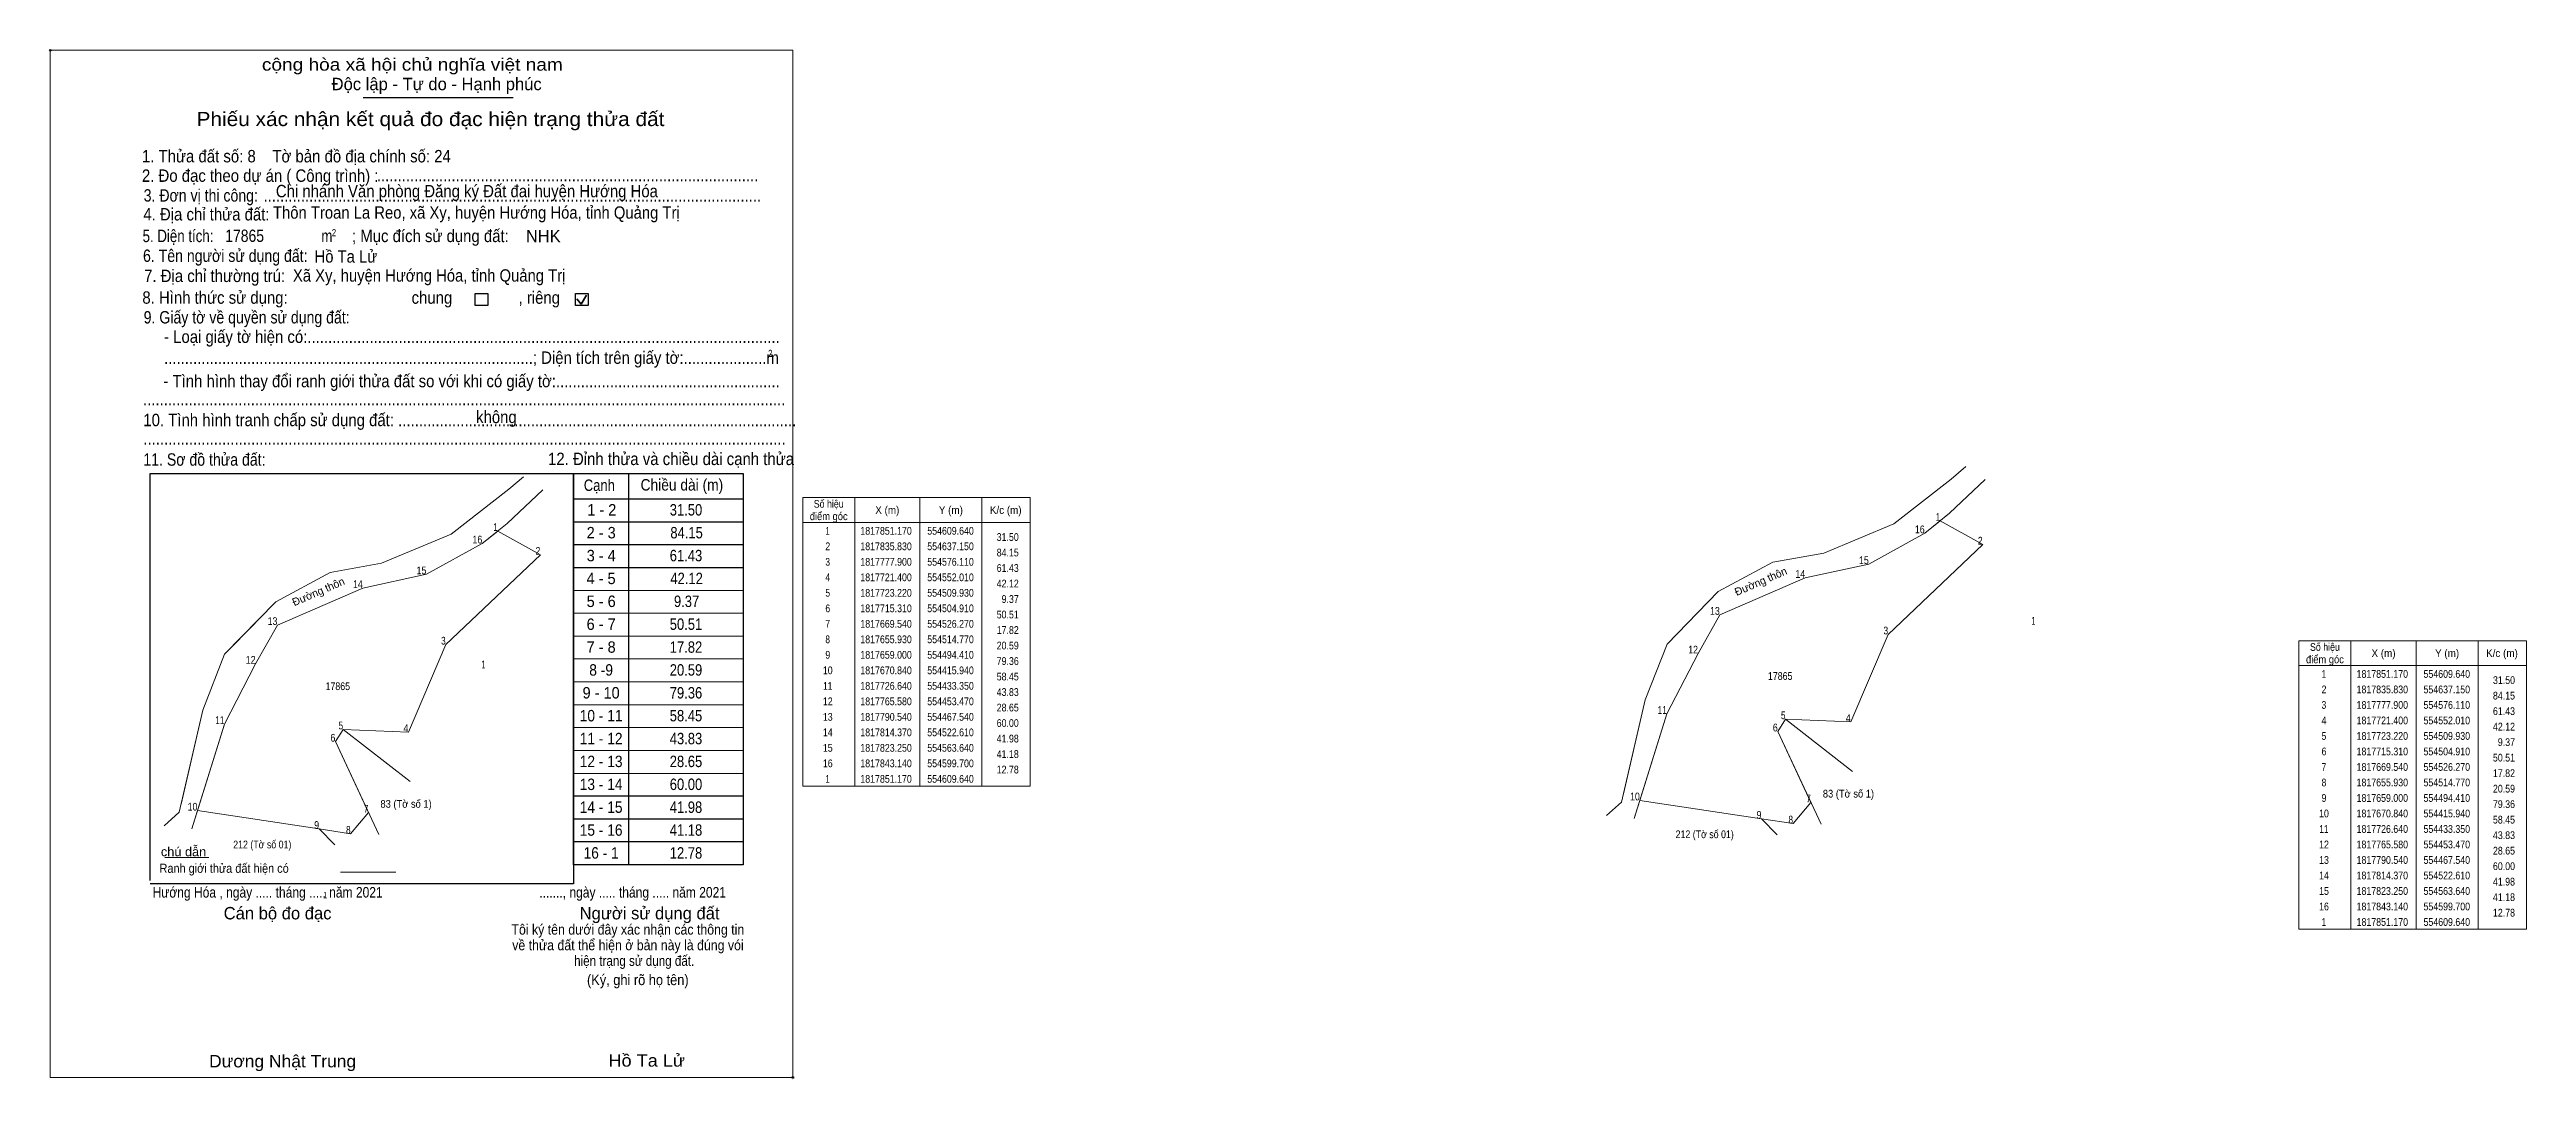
# Model space of a CAD drawing. Header units: metres. Extents: x 553390 to 554988, y 1817491 to 1818155.
import ezdxf
from ezdxf.enums import TextEntityAlignment as Align

# ---------------------------------------------------------------- set-up
doc = ezdxf.new("R2010")
doc.units = ezdxf.units.M
doc.header["$LTSCALE"] = 2
doc.header["$PDMODE"] = 32
doc.header["$PDSIZE"] = 1
for name, color, linetype, lineweight in [('1', 7, 'Continuous', 13), ('10', 7, 'Continuous', 13), ('17', 7, 'Continuous', 13), ('2', 7, 'Continuous', 25), ('30', 7, 'Continuous', 25), ('6', 7, 'Continuous', 13), ('63', 7, 'Continuous', 13)]:
    doc.layers.add(name, color=color, linetype=linetype, lineweight=lineweight)

msp = doc.modelspace()

# ---------------------------------------------------------------- linework, layer by layer
at = {"layer": '1'}
for points in [[(554609.64, 1817851.17), (554637.15, 1817835.83), (554576.11, 1817777.9), (554552.01, 1817721.4), (554509.93, 1817723.22), (554504.91, 1817715.31), (554526.27, 1817669.54), (554514.77, 1817655.93), (554494.41, 1817659), (554415.94, 1817670.84), (554433.35, 1817726.64), (554453.47, 1817765.58), (554467.54, 1817790.54), (554522.61, 1817814.37), (554563.64, 1817823.25), (554599.7, 1817843.14)], [(553679.11, 1817844.58), (553706.62, 1817829.24), (553645.58, 1817771.31), (553621.48, 1817714.81), (553579.4, 1817716.63), (553574.38, 1817708.72), (553595.74, 1817662.95), (553584.24, 1817649.34), (553563.88, 1817652.41), (553485.41, 1817664.25), (553502.82, 1817720.05), (553522.94, 1817758.99), (553537.01, 1817783.95), (553592.08, 1817807.78), (553633.11, 1817816.66), (553669.17, 1817836.55)]]:
    msp.add_lwpolyline(points, close=True, dxfattribs=at)
at = {"layer": '10'}
for p, q in [((553481.73, 1817652.46), (553485.41, 1817664.25)), ((554412.26, 1817659.05), (554415.94, 1817670.84)), ((554494.41, 1817659), (554504.49, 1817648.7)), ((553563.88, 1817652.41), (553573.96, 1817642.11))]:
    msp.add_line(p, q, dxfattribs=at)
for points in [[(554415.94, 1817670.84), (554433.35, 1817726.64), (554453.47, 1817765.58), (554467.54, 1817790.54), (554522.61, 1817814.37), (554563.64, 1817823.25), (554599.7, 1817843.14), (554609.64, 1817851.17)], [(554609.64, 1817851.17), (554637.15, 1817835.83), (554576.11, 1817777.9), (554552.01, 1817721.4), (554509.93, 1817723.22), (554504.91, 1817715.31), (554532.87, 1817655.39)], [(553485.41, 1817664.25), (553502.82, 1817720.05), (553522.94, 1817758.99), (553537.01, 1817783.95), (553592.08, 1817807.78), (553633.11, 1817816.66), (553669.17, 1817836.55), (553679.11, 1817844.58)], [(553679.11, 1817844.58), (553706.62, 1817829.24), (553645.58, 1817771.31), (553621.48, 1817714.81), (553579.4, 1817716.63), (553574.38, 1817708.72), (553602.34, 1817648.8)], [(553474.88, 1817668.46), (553488.85, 1817729.09), (553502.95, 1817765.05), (553522.58, 1817785.16)], [(554405.41, 1817675.05), (554419.38, 1817735.68), (554433.48, 1817771.64), (554453.11, 1817791.75)], [(553595.74, 1817662.95), (553584.24, 1817649.34), (553563.88, 1817652.41), (553485.41, 1817664.25)], [(554526.27, 1817669.54), (554514.77, 1817655.93), (554494.41, 1817659), (554415.94, 1817670.84)]]:
    msp.add_lwpolyline(points, dxfattribs=at)
at = {"layer": '17'}
msp.add_line((553464.46, 1817634.06), (553492.7, 1817634.06), dxfattribs=at)
at = {"layer": '2'}
for p, q in [((553592.26, 1818124.25), (553689.13, 1818124.25)), ((553454.9, 1817881.75), (553728.03, 1817881.75)), ((553454.9, 1817619.23), (553454.9, 1817881.75)), ((553728.03, 1817617.08), (553454.9, 1817617.08))]:
    msp.add_line(p, q, dxfattribs=at)
at = {"layer": '2', "lineweight": 35}
for p, q in [((553730.26, 1817994.4), (553732.98, 1817990.86)), ((553732.98, 1817990.86), (553736.3, 1817996.79))]:
    msp.add_line(p, q, dxfattribs=at)
at = {"layer": '2', "lineweight": 13}
msp.add_lwpolyline([(553390.49, 1818154.63), (553869.53, 1818154.63), (553869.53, 1817492.07), (553390.49, 1817492.07)], close=True, dxfattribs=at)
at = {"layer": '2'}
for points in [[(553664.59, 1817997.82), (553672.81, 1817997.82), (553672.81, 1817990.14), (553664.59, 1817990.14)], [(553729.31, 1817997.82), (553737.54, 1817997.82), (553737.54, 1817990.14), (553729.31, 1817990.14)]]:
    msp.add_lwpolyline(points, close=True, dxfattribs=at)
for p in [(553390.49, 1818154.63), (553869.52, 1817492.07)]:
    msp.add_point(p, dxfattribs=at)
at = {"layer": '30'}
for p, q in [((553728.03, 1817629.25), (553728.03, 1817881.76)), ((553728.03, 1817881.76), (553837.45, 1817881.76)), ((553763.44, 1817881.76), (553763.44, 1817629.25)), ((553837.45, 1817881.76), (553837.45, 1817629.25)), ((553728.03, 1817865.3), (553837.45, 1817865.3)), ((553728.03, 1817850.55), (553837.45, 1817850.55)), ((553728.03, 1817835.8), (553837.45, 1817835.8)), ((553728.03, 1817821.04), (553837.45, 1817821.04)), ((553837.45, 1817673.51), (553728.03, 1817673.51)), ((553837.45, 1817658.75), (553728.03, 1817658.75)), ((553837.45, 1817644), (553728.03, 1817644)), ((553837.45, 1817629.25), (553728.03, 1817629.25))]:
    msp.add_line(p, q, dxfattribs=at)
at = {"layer": '30', "lineweight": 13}
for p, q in [((553728.03, 1817806.29), (553837.45, 1817806.29)), ((553728.03, 1817791.54), (553837.45, 1817791.54)), ((553728.03, 1817776.79), (553837.45, 1817776.79)), ((553728.03, 1817762.03), (553837.45, 1817762.03)), ((553728.03, 1817747.28), (553837.45, 1817747.28)), ((553728.03, 1817732.53), (553837.45, 1817732.53)), ((553728.03, 1817717.77), (553837.45, 1817717.77)), ((553728.03, 1817703.02), (553837.45, 1817703.02)), ((553728.03, 1817688.27), (553837.45, 1817688.27)), ((553728.03, 1817673.5), (553837.45, 1817673.5)), ((553728.03, 1817658.75), (553837.45, 1817658.75)), ((553728.03, 1817644), (553837.45, 1817644))]:
    msp.add_line(p, q, dxfattribs=at)
at = {"layer": '6'}
msp.add_line((553577.7, 1817624.54), (553613.4, 1817624.54), dxfattribs=at)
at = {"layer": '63', "lineweight": 25}
msp.add_line((553728.04, 1817881.76), (553728.04, 1817617.09), dxfattribs=at)
at = {"layer": '63'}
for p, q in [((553909.46, 1817866.1), (553909.46, 1817680.1)), ((553951.46, 1817866.1), (553951.46, 1817680.1)), ((553991.46, 1817866.1), (553991.46, 1817680.1)), ((553875.86, 1817850.1), (554022.66, 1817850.1)), ((554874.73, 1817773.79), (554874.73, 1817587.79)), ((554916.73, 1817773.79), (554916.73, 1817587.79)), ((554956.73, 1817773.79), (554956.73, 1817587.79)), ((554841.13, 1817757.79), (554987.93, 1817757.79)), ((554509.93, 1817723.22), (554553.1, 1817689.53)), ((553579.4, 1817716.63), (553622.57, 1817682.94))]:
    msp.add_line(p, q, dxfattribs=at)
for points in [[(554394.49, 1817661.04), (554404.18, 1817669.72), (554419.38, 1817735.68), (554433.48, 1817771.64), (554466.58, 1817805.54), (554501.64, 1817824.44), (554534.66, 1817830.34), (554579.71, 1817849.2), (554616.8, 1817878.09), (554626.29, 1817886.21)], [(553463.96, 1817654.45), (553473.65, 1817663.13), (553488.85, 1817729.09), (553502.95, 1817765.05), (553536.05, 1817798.95), (553571.11, 1817817.85), (553604.13, 1817823.75), (553649.18, 1817842.61), (553686.27, 1817871.5), (553695.76, 1817879.62)], [(553708.19, 1817871.19), (553685.21, 1817849.51), (553669.17, 1817836.55), (553633.11, 1817816.66), (553592.08, 1817807.78), (553537.01, 1817783.95), (553522.94, 1817758.99), (553502.82, 1817720.05), (553481.73, 1817652.46)], [(554638.72, 1817877.78), (554615.74, 1817856.1), (554599.7, 1817843.14), (554563.64, 1817823.25), (554522.61, 1817814.37), (554467.54, 1817790.54), (554453.47, 1817765.58), (554433.35, 1817726.64), (554412.26, 1817659.05)]]:
    msp.add_lwpolyline(points, dxfattribs=at)
for points in [[(553875.86, 1817866.1), (554022.66, 1817866.1), (554022.66, 1817680.1), (553875.86, 1817680.1)], [(554841.13, 1817773.79), (554987.93, 1817773.79), (554987.93, 1817587.79), (554841.13, 1817587.79)]]:
    msp.add_lwpolyline(points, close=True, dxfattribs=at)

# ---------------------------------------------------------------- texts
at = {"layer": '1'}
for s, height, width, p in [('17865', 5, 0.85, (554506.485, 1817748.55)), ('17865', 5, 0.85, (553575.955, 1817741.96)), ('212 (Tờ số 01)', 5, 0.85, (553527.255, 1817639.87)), ('212 (Tờ số 01)', 5, 0.85, (554457.785, 1817646.46)), ('1', 4.225, 0.7, (553567.83, 1817607.6))]:
    msp.add_text(s, height=height, dxfattribs=dict(at, width=width)).set_placement(p, align=Align.CENTER)
at = {"layer": '10'}
for s, height, width, p in [('1 - 2', 7.377, 0.95, (553746.265, 1817854.56)), ('31.50', 7.37, 0.85, (553800.58, 1817854.56)), ('3 - 4', 7.377, 0.95, (553745.925, 1817825.05)), ('2 - 3', 7.377, 0.95, (553745.88, 1817839.81)), ('61.43', 7.37, 0.85, (553800.585, 1817825.05)), ('84.15', 7.37, 0.85, (553800.975, 1817839.81)), ('4 - 5', 7.377, 0.95, (553745.8, 1817810.31)), ('42.12', 7.37, 0.85, (553800.98, 1817810.31)), ('5 - 6', 7.377, 0.95, (553745.885, 1817795.55)), ('9.37', 7.37, 0.85, (553800.975, 1817795.55)), ('6 - 7', 7.377, 0.95, (553745.85, 1817780.8)), ('50.51', 7.37, 0.85, (553800.585, 1817780.8)), ('7 - 8', 7.37, 0.95, (553745.84, 1817766.04)), ('17.82', 7.37, 0.85, (553800.59, 1817766.04)), ('8 -9', 7.37, 0.9, (553745.84, 1817751.29)), ('20.59', 7.37, 0.85, (553800.59, 1817751.29)), ('9 - 10', 7.37, 0.95, (553745.84, 1817736.54)), ('79.36', 7.37, 0.85, (553800.585, 1817736.54)), ('10 - 11', 7.37, 0.9, (553745.835, 1817721.78)), ('58.45', 7.37, 0.85, (553800.585, 1817721.78)), ('11 - 12', 7.37, 0.9, (553745.84, 1817707.03)), ('43.83', 7.37, 0.85, (553800.585, 1817707.03)), ('12 - 13', 7.37, 0.9, (553745.845, 1817692.28)), ('28.65', 7.37, 0.85, (553800.585, 1817692.28)), ('13 - 14', 7.37, 0.9, (553745.84, 1817677.51)), ('60.00', 7.37, 0.85, (553800.59, 1817677.51)), ('14 - 15', 7.37, 0.9, (553745.845, 1817662.76)), ('41.98', 7.37, 0.85, (553800.595, 1817662.76)), ('15 - 16', 7.37, 0.9, (553745.84, 1817648.01)), ('41.18', 7.37, 0.85, (553800.595, 1817648.01)), ('16 - 1', 7.37, 0.9, (553745.845, 1817633.26)), ('12.78', 7.37, 0.85, (553800.595, 1817633.26))]:
    msp.add_text(s, height=height, dxfattribs=dict(at, width=width)).set_placement(p, align=Align.CENTER)
for p in [(553485.415, 1817664.25), (553485.415, 1817664.25), (554415.945, 1817670.84), (554415.945, 1817670.84)]:
    msp.add_text('D', height=0.01, dxfattribs=at).set_placement(p, align=Align.CENTER)
at = {"layer": '2'}
for s, height, width, p in [('cộng hòa xã hội chủ nghĩa việt nam', 7.995, 1.15, (553526.99, 1818141.51)), ('1. Thửa đất số: 8    Tờ bản đồ địa chính số: 24', 8.01, 0.9, (553449.6, 1818082.35)), ('2. Đo đạc theo dự án ( Công trình) : ', 8.001, 0.9, (553449.6, 1818069.8)), ('3. Đơn vị thi công:', 8.001, 0.85, (553450.73, 1818057.05)), ('........................................................................................................................', 8.001, 0.9, (553528.02, 1818057.05)), ('Chi nhánh Văn phòng Đăng ký Đất đai huyện Hướng Hóa', 7.994, 0.9, (553536.01, 1818059.84)), ('............................................................................................', 8.001, 0.9, (553601.13, 1818070.08)), ('4. Địa chỉ thửa đất:', 8.001, 0.9, (553450.51, 1818044.88)), ('Thôn Troan La Reo, xã Xy, huyện Hướng Hóa, tỉnh Quảng Trị', 7.943, 0.9, (553534.13, 1818046.05)), ('5. Diện tích:', 8.001, 0.8, (553450.03, 1818030.92)), ('6. Tên người sử dụng đất:', 8.001, 0.85, (553450.3, 1818018.15)), ('17865', 7.94, 0.85, (553503.29, 1818031.04)), ('Hồ Ta Lử', 7.94, 0.9, (553560.96, 1818017.71)), ('m', 7.995, 0.8, (553565.34, 1818030.92)), ('2', 4.568, 0.8, (553572.14, 1818034.75)), ('; Mục đích sử dụng đất:', 7.995, 0.9, (553585.13, 1818030.92)), ('7. Địa chỉ thường trú:', 8.001, 0.9, (553451.01, 1818005.18)), ('Xã Xy, huyện Hướng Hóa, tỉnh Quảng Trị', 7.943, 0.9, (553547, 1818005.45)), ('8. Hình thức sử dụng:', 8.001, 0.9, (553449.88, 1817991.16)), ('chung                , riêng', 7.995, 0.9, (553623.57, 1817991.16)), ('9. Giấy tờ về quyền sử dụng đất:', 8.001, 0.85, (553450.73, 1817978.45)), ('     - Loại giấy tờ hiện có:..................................................................................................................', 7.995, 0.9, (553450.51, 1817965.92)), ('     .........................................................................................; Diện tích trên giấy tờ:....................m', 7.995, 0.9, (553450.51, 1817952.4)), ('2', 4.568, 0.8, (553853.63, 1817956.87)), ('     - Tình hình thay đổi ranh giới thửa đất so với khi có giấy tờ:......................................................', 7.995, 0.9, (553450.1, 1817937.31)), ('...........................................................................................................................................................', 7.995, 0.9, (553450.3, 1817925.72)), ('10. Tình hình tranh chấp sử dụng đất: ................................................................................................', 8.001, 0.9, (553450.51, 1817912.2)), ('không', 7.996, 0.9, (553665.17, 1817914.15)), ('...........................................................................................................................................................', 7.995, 0.9, (553450.51, 1817900.36)), ('11. Sơ đồ thửa đất:', 8.001, 0.85, (553450.51, 1817886.7)), ('12. Đỉnh thửa và chiều dài cạnh thửa', 8.011, 0.9, (553711.59, 1817887.11)), ('Hướng Hóa , ngày ..... tháng ..... năm 2021', 6.833, 0.85, (553456.47, 1817608.13)), ('......., ngày ..... tháng ..... năm 2021', 6.833, 0.85, (553705.95, 1817608.13)), ('(Ký, ghi rõ họ tên)', 6.854, 0.9, (553736.72, 1817551.66)), ('Dương Nhật Trung', 8.004, 1.05, (553492.92, 1817498.62)), ('Hồ Ta Lử', 7.94, 1.1, (553750.58, 1817499.09))]:
    msp.add_text(s, height=height, dxfattribs=dict(at, width=width)).set_placement(p)
for s, height, p in [('Độc lập - Tự do - Hạnh phúc', 7.995, (553571.98, 1818128.91)), ('NHK', 7.943, (553697.29, 1818030.87)), ('Cán bộ đo đạc', 7.996, (553502.33, 1817594.07)), ('Người sử dụng đất', 7.995, (553731.95, 1817594.07))]:
    msp.add_text(s, height=height, dxfattribs=at).set_placement(p)
for s, height, width, p in [('Phiếu xác nhận kết quả đo đạc hiện trạng thửa đất', 9.136, 1.1, (553635.76, 1818105.76)), ('Tôi ký tên dưới đây xác nhận các thông tin', 6.605, 0.9, (553763.07, 1817584.26)), ('về thửa đất thể hiện ở bản này là đúng vói', 6.605, 0.9, (553763.145, 1817574.16)), ('hiện trạng sử dụng đất.', 6.591, 0.85, (553767.165, 1817564.1))]:
    msp.add_text(s, height=height, dxfattribs=dict(at, width=width)).set_placement(p, align=Align.CENTER)
msp.add_text('.', height=2.285, dxfattribs=at).set_placement((553869.471, 1817490.82), align=Align.CENTER)
at = {"layer": '30'}
for s, width, p in [('Cạnh', 0.85, (553734.65, 1817870.43)), ('Chiều dài (m)', 0.9, (553771.3, 1817870.68))]:
    msp.add_text(s, height=7.377, dxfattribs=dict(at, width=width)).set_placement(p)
at = {"layer": '6'}
for s, width, p in [('chú dẫn', 1.05, (553461.82, 1817634.81)), ('Ranh giới thửa đất hiện có ', 0.9, (553460.94, 1817624.11))]:
    msp.add_text(s, height=5.854, dxfattribs=dict(at, width=width)).set_placement(p)
at = {"layer": '63'}
for s, width, p in [('Số hiệu', 0.85, (553892.655, 1817859.6)), ('điểm góc', 0.9, (553892.665, 1817851.6)), ('X (m)', 0.95, (553930.46, 1817855.6)), ('Y (m)', 0.95, (553971.46, 1817855.6)), ('K/c (m)', 0.95, (554006.865, 1817855.6)), (' 2', 0.85, (553891.26, 1817832.2)), (' 1', 0.75, (553891.26, 1817842.2)), ('1817851.170', 0.85, (553929.66, 1817842.2)), ('1817835.830', 0.85, (553929.66, 1817832.2)), ('554609.640', 0.85, (553971.255, 1817842.2)), ('554637.150', 0.85, (553971.255, 1817832.2)), (' 4', 0.85, (553891.26, 1817812.2)), (' 3', 0.8, (553891.265, 1817822.2)), ('1817777.900', 0.85, (553929.66, 1817822.2)), ('1817721.400', 0.85, (553929.66, 1817812.2)), ('554576.110', 0.85, (553971.255, 1817822.2)), ('554552.010', 0.85, (553971.255, 1817812.2)), (' 5', 0.8, (553891.265, 1817802.2)), ('1817723.220', 0.85, (553929.66, 1817802.2)), ('554509.930', 0.85, (553971.255, 1817802.2)), (' 6', 0.85, (553891.265, 1817792.2)), (' 7', 0.8, (553891.26, 1817782.2)), ('1817715.310', 0.85, (553929.66, 1817792.2)), ('1817669.540', 0.85, (553929.66, 1817782.2)), ('554504.910', 0.85, (553971.255, 1817792.2)), ('554526.270', 0.85, (553971.255, 1817782.2)), ('1', 0.65, (554669.89, 1817784.15)), (' 8', 0.8, (553891.26, 1817772.2)), ('1817655.930', 0.85, (553929.66, 1817772.2)), ('554514.770', 0.85, (553971.255, 1817772.2)), ('Số hiệu', 0.85, (554857.925, 1817767.29)), ('1', 0.65, (553669.9, 1817755.98)), (' 10', 0.85, (553891.255, 1817752.2)), (' 9', 0.85, (553891.26, 1817762.2)), ('1817659.000', 0.85, (553929.66, 1817762.2)), ('1817670.840', 0.85, (553929.66, 1817752.2)), ('554494.410', 0.85, (553971.255, 1817762.2)), ('554415.940', 0.85, (553971.255, 1817752.2)), ('điểm góc', 0.9, (554857.935, 1817759.29)), (' 1', 0.75, (554856.53, 1817749.89)), ('1817851.170', 0.85, (554894.93, 1817749.89)), ('X (m)', 0.95, (554895.73, 1817763.29)), ('554609.640', 0.85, (554936.525, 1817749.89)), ('Y (m)', 0.95, (554936.73, 1817763.29)), ('K/c (m)', 0.95, (554972.135, 1817763.29)), (' 12', 0.85, (553891.265, 1817732.2)), (' 11', 0.8, (553891.255, 1817742.2)), ('1817726.640', 0.85, (553929.66, 1817742.2)), ('1817765.580', 0.85, (553929.66, 1817732.2)), ('554433.350', 0.85, (553971.255, 1817742.2)), ('554453.470', 0.85, (553971.255, 1817732.2)), (' 2', 0.85, (554856.53, 1817739.89)), ('1817835.830', 0.85, (554894.93, 1817739.89)), ('554637.150', 0.85, (554936.525, 1817739.89)), (' 13', 0.85, (553891.26, 1817722.2)), ('1817790.540', 0.85, (553929.66, 1817722.2)), ('554467.540', 0.85, (553971.255, 1817722.2)), (' 4', 0.85, (554856.53, 1817719.89)), (' 3', 0.8, (554856.535, 1817729.89)), ('1817777.900', 0.85, (554894.93, 1817729.89)), ('1817721.400', 0.85, (554894.93, 1817719.89)), ('554576.110', 0.85, (554936.525, 1817729.89)), ('554552.010', 0.85, (554936.525, 1817719.89)), (' 14', 0.85, (553891.255, 1817712.2)), (' 15', 0.85, (553891.26, 1817702.2)), ('1817814.370', 0.85, (553929.66, 1817712.2)), ('1817823.250', 0.85, (553929.66, 1817702.2)), ('554522.610', 0.85, (553971.255, 1817712.2)), ('554563.640', 0.85, (553971.255, 1817702.2)), (' 5', 0.8, (554856.535, 1817709.89)), (' 6', 0.85, (554856.535, 1817699.89)), ('1817723.220', 0.85, (554894.93, 1817709.89)), ('1817715.310', 0.85, (554894.93, 1817699.89)), ('554509.930', 0.85, (554936.525, 1817709.89)), ('554504.910', 0.85, (554936.525, 1817699.89)), (' 16', 0.85, (553891.26, 1817692.2)), ('1817843.140', 0.85, (553929.66, 1817692.2)), ('554599.700', 0.85, (553971.255, 1817692.2)), (' 7', 0.8, (554856.53, 1817689.89)), ('1817669.540', 0.85, (554894.93, 1817689.89)), ('554526.270', 0.85, (554936.525, 1817689.89)), (' 1', 0.75, (553891.26, 1817682.2)), ('1817851.170', 0.85, (553929.66, 1817682.2)), ('554609.640', 0.85, (553971.255, 1817682.2)), ('83 (Tờ số 1)', 0.9, (554550.53, 1817672.66)), (' 9', 0.85, (554856.53, 1817669.89)), (' 8', 0.8, (554856.53, 1817679.89)), ('1817655.930', 0.85, (554894.93, 1817679.89)), ('1817659.000', 0.85, (554894.93, 1817669.89)), ('554514.770', 0.85, (554936.525, 1817679.89)), ('554494.410', 0.85, (554936.525, 1817669.89)), ('83 (Tờ số 1)', 0.9, (553620, 1817666.07)), (' 10', 0.85, (554856.525, 1817659.89)), ('1817670.840', 0.85, (554894.93, 1817659.89)), ('554415.940', 0.85, (554936.525, 1817659.89)), (' 12', 0.85, (554856.535, 1817639.89)), (' 11', 0.8, (554856.525, 1817649.89)), ('1817726.640', 0.85, (554894.93, 1817649.89)), ('1817765.580', 0.85, (554894.93, 1817639.89)), ('554433.350', 0.85, (554936.525, 1817649.89)), ('554453.470', 0.85, (554936.525, 1817639.89)), (' 14', 0.85, (554856.525, 1817619.89)), (' 13', 0.85, (554856.53, 1817629.89)), ('1817790.540', 0.85, (554894.93, 1817629.89)), ('1817814.370', 0.85, (554894.93, 1817619.89)), ('554467.540', 0.85, (554936.525, 1817629.89)), ('554522.610', 0.85, (554936.525, 1817619.89)), (' 15', 0.85, (554856.53, 1817609.89)), ('1817823.250', 0.85, (554894.93, 1817609.89)), ('554563.640', 0.85, (554936.525, 1817609.89)), (' 16', 0.85, (554856.53, 1817599.89)), (' 1', 0.75, (554856.53, 1817589.89)), ('1817843.140', 0.85, (554894.93, 1817599.89)), ('1817851.170', 0.85, (554894.93, 1817589.89)), ('554599.700', 0.85, (554936.525, 1817599.89)), ('554609.640', 0.85, (554936.525, 1817589.89))]:
    msp.add_text(s, height=5, dxfattribs=dict(at, width=width)).set_placement(p, align=Align.CENTER)
for s, width, p in [(' 1', 0.75, (553679.11, 1817844.58)), (' 1', 0.75, (554609.64, 1817851.17)), (' 16', 0.85, (553669.17, 1817836.55)), (' 2', 0.85, (553706.62, 1817829.24)), ('31.50', 0.85, (554015.26, 1817838.2)), ('84.15', 0.85, (554015.26, 1817828.2)), (' 16', 0.85, (554599.7, 1817843.14)), (' 2', 0.85, (554637.15, 1817835.83)), (' 15', 0.85, (553633.11, 1817816.66)), ('61.43', 0.85, (554015.26, 1817818.2)), (' 14', 0.85, (554522.61, 1817814.37)), (' 15', 0.85, (554563.64, 1817823.25)), (' 14', 0.85, (553592.08, 1817807.78)), ('42.12', 0.85, (554015.26, 1817808.2)), ('9.37', 0.85, (554015.26, 1817798.2)), (' 13', 0.85, (553537.01, 1817783.95)), ('50.51', 0.85, (554015.26, 1817788.2)), (' 13', 0.85, (554467.54, 1817790.54)), (' 3', 0.8, (553645.58, 1817771.31)), ('20.59', 0.85, (554015.26, 1817768.2)), ('17.82', 0.85, (554015.26, 1817778.2)), (' 12', 0.85, (554453.47, 1817765.58)), (' 3', 0.8, (554576.11, 1817777.9)), (' 12', 0.85, (553522.94, 1817758.99)), ('58.45', 0.85, (554015.26, 1817748.2)), ('79.36', 0.85, (554015.26, 1817758.2)), ('43.83', 0.85, (554015.26, 1817738.2)), ('31.50', 0.85, (554980.53, 1817745.89)), ('84.15', 0.85, (554980.53, 1817735.89)), (' 11', 0.8, (553502.82, 1817720.05)), (' 5', 0.8, (553579.4, 1817716.63)), ('28.65', 0.85, (554015.26, 1817728.2)), ('60.00', 0.85, (554015.26, 1817718.2)), (' 11', 0.8, (554433.35, 1817726.64)), (' 5', 0.8, (554509.93, 1817723.22)), (' 4', 0.85, (554552.01, 1817721.4)), ('42.12', 0.85, (554980.53, 1817715.89)), ('61.43', 0.85, (554980.53, 1817725.89)), (' 6', 0.85, (553574.38, 1817708.72)), (' 4', 0.85, (553621.48, 1817714.81)), ('41.98', 0.85, (554015.26, 1817708.2)), (' 6', 0.85, (554504.91, 1817715.31)), ('9.37', 0.85, (554980.53, 1817705.89)), ('41.18', 0.85, (554015.26, 1817698.2)), ('12.78', 0.85, (554015.26, 1817688.2)), ('50.51', 0.85, (554980.53, 1817695.89)), ('17.82', 0.85, (554980.53, 1817685.89)), (' 10', 0.85, (554415.94, 1817670.84)), (' 7', 0.8, (554526.27, 1817669.54)), ('20.59', 0.85, (554980.53, 1817675.89)), (' 10', 0.85, (553485.41, 1817664.25)), (' 9', 0.85, (553563.88, 1817652.41)), (' 7', 0.8, (553595.74, 1817662.95)), (' 9', 0.85, (554494.41, 1817659)), (' 8', 0.8, (554514.77, 1817655.93)), ('58.45', 0.85, (554980.53, 1817655.89)), ('79.36', 0.85, (554980.53, 1817665.89)), (' 8', 0.8, (553584.24, 1817649.34)), ('43.83', 0.85, (554980.53, 1817645.89)), ('28.65', 0.85, (554980.53, 1817635.89)), ('60.00', 0.85, (554980.53, 1817625.89)), ('41.98', 0.85, (554980.53, 1817615.89)), ('41.18', 0.85, (554980.53, 1817605.89)), ('12.78', 0.85, (554980.53, 1817595.89))]:
    msp.add_text(s, height=5, dxfattribs=dict(at, width=width)).set_placement(p, align=Align.RIGHT)
for p in [(554494.942, 1817809.786), (553564.412, 1817803.196)]:
    msp.add_text('Đường thôn', height=5, rotation=23.399, dxfattribs=at).set_placement(p, align=Align.CENTER)

doc.saveas('drawing.dxf')
